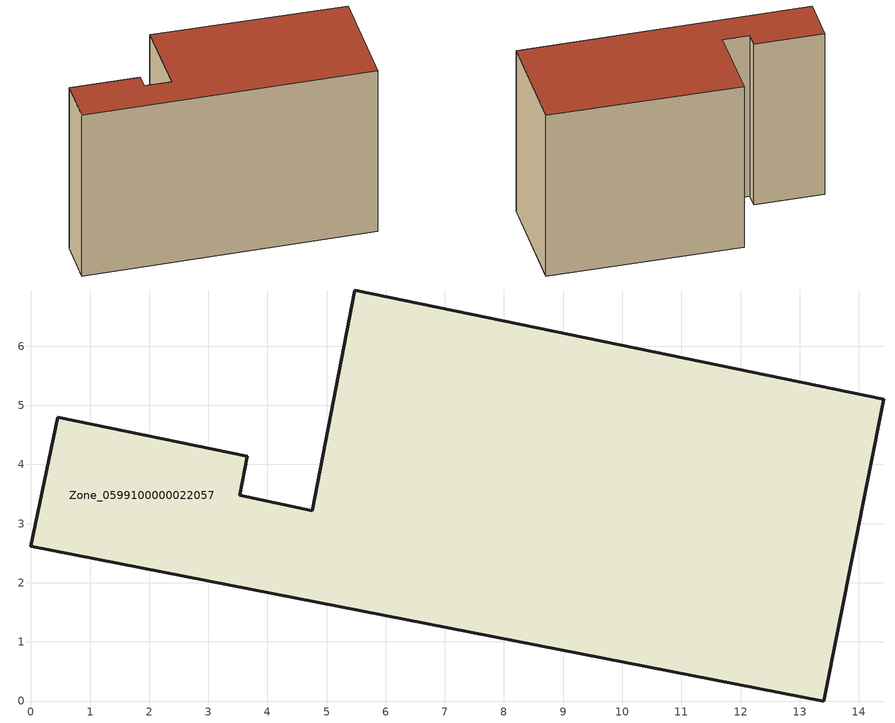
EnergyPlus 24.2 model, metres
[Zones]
Zone_0599100000022057
 floor ground (C_G): 13.41,0 0,2.62 0.45,4.8 3.66,4.14 3.53,3.48 4.76,3.22 5.48,6.95 14.42,5.1 z0
 wall outside (C_F): 14.42,5.1 5.48,6.95 4.76,3.22 3.53,3.48 3.66,4.14 0.45,4.8 0,2.62 13.41,0 14.42,5.1 z0:8.73
 roof outside (C_R): 0,2.62 13.41,0 14.42,5.1 5.48,6.95 4.76,3.22 3.53,3.48 3.66,4.14 0.45,4.8 z8.73
[BUILDING]
Pand.0599100000022057: North Axis=0; Terrain=City; Loads Convergence Tolerance Value=0.04; Temperature Convergence Tolerance Value=0.4; Solar Distribution=FullExterior; Maximum Number of Warmup Days=25; Minimum Number of Warmup Days=1
[Site:Location]
Rotterdam.The.Hague.AP_ZH_NLD Design_Conditions: Latitude=51.96; Longitude=4.45; Time Zone=1; Elevation=-4.5
[SITE:GROUNDTEMPERATURE:BUILDINGSURFACE]
18, 18, 18, 18, 18, 18, 18, 18, 18, 18, 18, 18
[MATERIAL] Thermal Absorptance=0.9; Solar Absorptance=0.7; Visible Absorptance=0.7
Name | Roughness | Thickness | Conductivity | Density | Specific Heat
G.TI.1975-1991 | MediumSmooth | 0.15 | 0.288461 | 540 | 1210
F.TI.1975-1991 | Rough | 0.3 | 0.230769 | 1920 | 840
R.TI.1975-1991 | MediumRough | 0.2 | 0.153846 | 1500 | 1000
[CONSTRUCTION]
C_G: G.TI.1975-1991
C_F: F.TI.1975-1991
C_R: R.TI.1975-1991
[ZONE]
Zone_0599100000022057: Type=1; Multiplier=1; Ceiling Height=Autocalculate; Volume=Autocalculate; Floor Area=autocalculate; Part of Total Floor Area=Yes
[ZONEINFILTRATION:DESIGNFLOWRATE]
Infil_Zone_0599100000022057: Zone or ZoneList or Space or SpaceList=Zone_0599100000022057; Schedule=AlwaysOn; Design Flow Rate Calculation Method=Flow/Area; Flow Rate per Floor Area=0.003; Constant Term Coefficient=1; Temperature Term Coefficient=0; Velocity Term Coefficient=0; Velocity Squared Term Coefficient=0
[HVACTEMPLATE:ZONE:IDEALLOADSAIRSYSTEM]
Zone_0599100000022057: Maximum Heating Supply Air Temperature=50; Minimum Cooling Supply Air Temperature=13; Maximum Heating Supply Air Humidity Ratio=0.0156; Minimum Cooling Supply Air Humidity Ratio=0.0077; Heating Limit=NoLimit; Cooling Limit=NoLimit; Dehumidification Control Type=ConstantSensibleHeatRatio; Cooling Sensible Heat Ratio=0.7; Dehumidification Setpoint=60; Humidification Control Type=None; Humidification Setpoint=30; Outdoor Air Method=None; Outdoor Air Flow Rate per Person=0.00944; Outdoor Air Flow Rate per Zone Floor Area=0; Outdoor Air Flow Rate per Zone=0; Demand Controlled Ventilation Type=None; Outdoor Air Economizer Type=NoEconomizer; Heat Recovery Type=None; Sensible Heat Recovery Effectiveness=0.7; Latent Heat Recovery Effectiveness=0.65
[ZONECONTROL:THERMOSTAT]
ThermostatControl_Zone_0599100000022057: Zone or ZoneList=Zone_0599100000022057; Control Type Schedule=DualSetpointControlType; Control 1=Thermostat_Zone_0599100000022057; Temperature Difference Between Cutout And Setpoint=0
[THERMOSTATSETPOINT:DUALSETPOINT]
Thermostat_Zone_0599100000022057: Heating Setpoint Temperature Schedule=HeatingSetpoint_Zone_0599100000022057; Cooling Setpoint Temperature Schedule=CoolingSetpoint_Zone_0599100000022057
[SCHEDULE:COMPACT]
HeatingSetpoint_Zone_0599100000022057: Through: 12/31, For: AllDays, Until: 24:00, 21
CoolingSetpoint_Zone_0599100000022057: Through: 12/31, For: AllDays, Until: 24:00, 24
DualSetpointControlType: Through: 12/31, For: AllDays, Until: 24:00, 4
AlwaysOn: Through: 12/31, For: AllDays, Until: 24:00, 1
